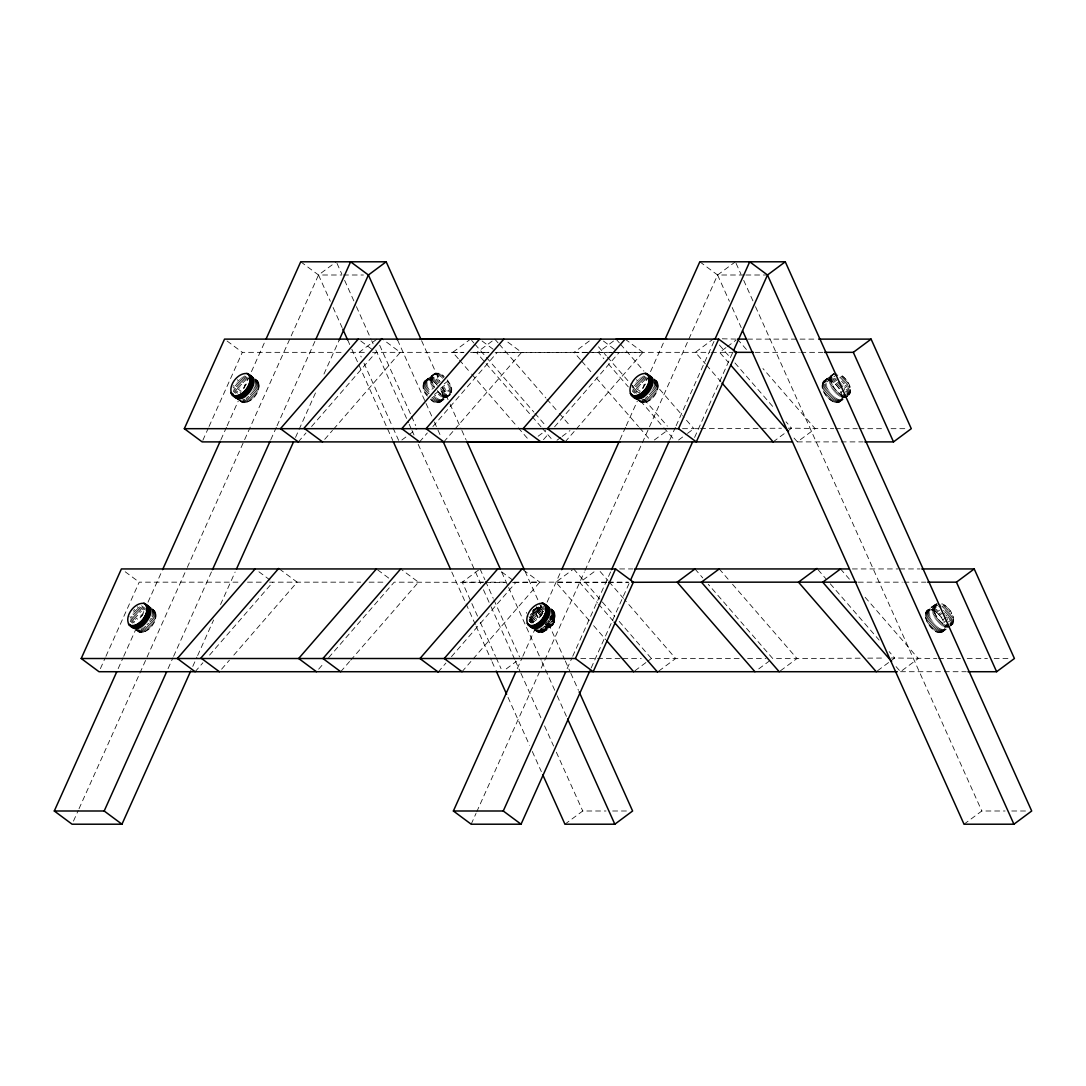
<?xml version="1.0" encoding="UTF-8"?>
<svg xmlns="http://www.w3.org/2000/svg" width="1086" height="1086" viewBox="0 0 1086 1086"><rect width="100%" height="100%" fill="white"/><g stroke="black" fill="none" stroke-linecap="round" stroke-linejoin="round"><path stroke-width="0.75" stroke-dasharray="5 3.75" d="M427.477 396.091C417.078 386.073 427.097 372.009 437.346 385.394M435.364 383.426L444.255 376.815C436.233 367.122 426.961 379.34 434.739 387.145L425.848 393.756M430.355 399.159C438.377 408.852 447.663 396.634 439.884 388.829L448.776 382.231L447.147 379.883M437.278 390.58C445.192 402.01 457.396 393.281 448.776 382.231M545.525 624.613C555.231 630.599 557.091 615.843 551.118 610.861M822.183 385.394C825.523 371.629 843.062 388.259 841.718 397.191C838.378 410.956 820.84 394.327 822.183 385.394L836.844 374.602M823.514 381.186L833.668 373.665C826.758 380.426 835.568 391.965 842.532 395.318M848.695 395.318C854.153 387.878 846.075 377.534 839.152 374.059M947.698 619.522L943.897 622.359C948.92 630.83 937.87 636.355 932.562 628.984C929.195 625.943 926.548 621.939 925.557 617.459C923.331 610.142 932.399 606.993 936.797 603.49L926.643 611.011M936.118 603.884C930.566 611.635 939.146 622.509 946.68 625.536M952.884 623.975L950.345 625.862C958.979 619.726 948.906 606.151 941.236 603.49M136.945 629.839C146.176 639.532 164.176 615.165 151.538 608.594M238.961 400.028C249.373 409.856 267.17 385.829 254.667 378.77M534.516 629.839C545.321 639.654 563.118 615.911 550.629 608.594M638.052 400.028C648.003 410.155 666.139 385.734 654.016 379.869M526.425 613.251L526.683 612.395M100.387 668.637L105.247 657.831M105.939 656.283L139.198 582.164L240.739 582.164M202.824 440.359L208.363 428.006M209.055 426.459L242.314 352.339L343.855 352.339M118.157 668.664L123.017 657.845M123.723 656.297L135.519 629.989M141.764 616.074L145.239 608.336M148.008 602.146L161.895 571.209M220.906 439.708L226.458 427.327M227.15 425.78L238.255 401.019M243.807 388.652L248.667 377.819M251.45 371.629L265.323 340.692M73.468 821.125L78.328 810.292M79.02 808.744L146.366 658.673M147.058 657.125L186.616 568.942M187.321 567.394L318.51 275.002L336.293 261.794M168.045 668.664L172.905 657.845M173.597 656.297L211.784 571.209M270.781 439.708L276.333 427.327M277.039 425.78L315.211 340.692M192.779 666.41L196.946 657.125M197.638 655.577L213.603 619.997M220.539 604.522L235.119 572.037M295.514 437.441L315.646 392.575M323.967 374.018L339.239 339.972M517.248 668.664L522.108 657.845M522.8 656.297L534.611 629.989M540.855 616.074L544.317 608.336M547.1 602.146L560.987 571.209M619.984 439.708L625.536 427.327M626.228 425.78L637.346 401.019M642.898 388.652L647.758 377.819M650.528 371.629L664.415 340.692M471.175 824.206L476.035 813.387M476.727 811.839L544.059 661.768M544.751 660.22L584.322 572.037M585.015 570.489L717.602 275.002L735.385 261.794M567.136 668.664L571.996 657.845M572.689 656.297L610.875 571.209M669.872 439.708L675.424 427.327M676.116 425.78L714.303 340.692M591.164 667.958L629.351 582.87M694.592 437.441L732.778 352.353M240.495 378.702L246.848 383.426L241.038 391.286L233.422 385.625M639.586 378.702L645.939 383.426L640.129 391.286L632.5 385.625M137.379 608.527L143.732 613.251L138.519 619.875L132.166 615.165M536.457 608.527L542.81 613.251L537.611 619.875L531.258 615.165M298.243 441.893L306.021 432.947M311.573 426.54L376.014 352.339M324.728 439.341L332.506 430.382M333.619 429.106L400.272 352.339L381.81 338.615M195.127 671.718L202.906 662.772M209.571 655.089L272.885 582.164M221.612 669.166L229.39 660.207M233.829 655.089L297.157 582.164L278.695 568.44M419.563 441.893L427.341 432.947M432.893 426.54L497.32 352.339L590.472 352.543M443.821 441.893L453.826 430.382M454.925 429.106L521.579 352.339L506.334 341.004M318.66 669.166L324.212 662.772M328.651 657.654L394.204 582.164L483.989 582.354M340.705 671.718L349.583 661.483M350.697 660.207L418.463 582.164L401.942 569.892M543.489 439.64L549.041 433.233M554.593 426.839L619.034 352.624L642.898 352.339L576.245 429.106M565.127 441.893L575.132 430.382M438.147 672.017L445.925 663.057M451.477 656.663L515.904 582.449L539.769 582.164L472.003 660.207M462.012 671.718L470.903 661.483M376.923 339.117L359.14 352.339L361.217 356.968M458.292 358.733L452.74 352.339L470.523 339.117M424.436 381.186L433.911 374.059M423.947 381.824L434.59 373.665M426.459 380.005L435.35 373.394M423.567 382.571L436.178 373.258M423.296 383.426L432.187 376.815M428.183 379.869L437.074 373.258M423.133 384.363L432.024 377.765M429.146 380.005L438.038 373.394M423.092 385.394L439.029 373.665M423.16 386.48L440.061 374.059M423.35 387.634L441.12 374.575M423.635 388.829L432.527 382.231M433.287 381.824L442.178 375.213M424.042 390.05L432.934 383.453M434.332 382.571L443.224 375.96M424.545 391.286L433.436 384.688M492.189 341.058L476.605 352.624L471.826 352.57M425.155 392.521L434.047 385.924M436.382 384.363L440.183 381.539M426.622 394.937L429.16 393.051M444.188 383.86L448.002 381.037M434.427 394.435L438.242 391.612M440.577 390.05L449.468 383.453M431.631 398.209L439.246 392.548M441.174 391.286L450.066 384.688M431.4 400.015L440.292 393.404M441.69 392.521L450.581 385.924M432.445 400.761L441.337 394.15M442.083 393.756L450.975 387.145M433.504 401.399L451.274 388.34M434.549 401.915L451.464 389.494M435.581 402.309L451.532 390.58M436.586 402.58L445.477 395.969M442.586 398.209L451.477 391.612M437.536 402.716L446.427 396.105M442.436 399.159L451.328 392.548M438.445 402.716L451.057 393.404M439.273 402.58L450.676 394.15M440.034 402.309L450.188 394.788M401.861 440.006L417.105 428.685M589.291 341.004L574.046 352.339L495.08 352.57M613.563 341.004L598.318 352.339L603.87 358.733M538.127 436.233L545.742 430.572M556.969 440.264L560.865 437.373M562.154 436.409L569.946 430.613M713.828 338.615L695.366 352.339L705.357 363.851M725.977 347.615L719.624 352.339L728.516 362.575M727.24 346.678L736.132 340.067M477.501 616.129L462.256 582.164L478.777 569.892M654.356 440.006L667.048 430.572M678.614 440.006L686.23 434.346M687.506 433.409L693.859 428.685L698.909 428.658M823.039 381.824L831.93 375.213M825.536 380.005L834.428 373.394M822.659 382.571L835.27 373.258M822.387 383.426L831.279 376.815M827.274 379.869L836.166 373.258M589.182 620.54L555.856 582.164L572.376 569.892M822.224 384.363L831.116 377.765M828.224 380.005L835.853 374.331M822.251 386.48L837.876 374.996M822.428 387.634L831.319 381.037M831.306 381.186L837.659 376.462M822.726 388.829L831.618 382.231M832.365 381.824L838.718 377.1M823.134 390.05L832.025 383.453M833.424 382.571L838.501 378.797M839.777 377.847L842.315 375.96M823.636 391.286L832.528 384.688M840.808 378.702L843.347 376.815M824.233 392.521L833.138 385.924M835.46 384.363L840.537 380.589M841.813 379.652L844.351 377.765M537.068 607.264L533.267 610.088L537.461 612.395L541.371 616.305M824.939 393.756L833.831 387.145M836.424 385.394L840.238 382.557M841.514 381.62L845.315 378.783M532.629 611.594L535.181 609.708L535.113 608.608M534.298 610.481L541.914 604.821M825.713 394.937L834.605 388.34M530.28 614.635L544.235 604.4M837.347 386.48L841.148 383.657M842.424 382.706L846.238 379.883M530.579 615.83L535.656 612.056L535.181 609.708M536.403 611.649L545.294 605.038M826.555 396.091L835.446 389.494M838.188 387.634L842.003 384.811M843.265 383.86L847.08 381.037M529.71 617.988L536.063 613.278L535.656 612.056M537.461 612.395L546.353 605.784M827.478 397.191L836.369 390.58M838.962 388.829L847.854 382.231M528.936 620.174L536.565 614.513L536.063 613.278M538.493 613.251L547.385 606.64M594.015 571.847L579.72 582.449L555.856 582.164M828.442 398.209L837.333 391.612M844.745 386.277L848.56 383.453M529.547 621.409L537.163 615.748L536.565 614.513M539.498 614.187L543.312 611.364M829.446 399.159L838.338 392.548M844.08 388.462L849.157 384.688M773.123 441.893L786.305 432.106M787.621 431.115L791.585 428.183L833.722 428.685M530.24 622.631L537.855 616.97L537.163 615.748M540.461 615.219L543 613.332M830.478 400.015L839.369 393.404M840.768 392.521L849.659 385.924M532.289 622.875L538.642 618.165L537.855 616.97M831.537 400.761L840.428 394.15M846.252 389.969L850.067 387.145M832.595 401.399L841.487 394.788M845.275 392.114L850.365 388.34M833.641 401.915L845.465 393.268M846.727 392.317L850.542 389.494M834.672 402.309L845.532 394.354M846.808 393.417L850.61 390.58M835.677 402.58L844.569 395.969M841.677 398.209L845.492 395.385M846.754 394.435L850.569 391.612M836.627 402.716L845.519 396.105M841.514 399.159L845.329 396.322M846.605 395.385L850.406 392.548M837.523 402.716L846.415 396.105M847.596 395.29L850.134 393.404M838.365 402.58L847.256 395.969L840.863 400.761M549.38 617.337L553.195 614.513M839.125 402.309L847.419 396.254M549.883 618.572L553.697 615.748M545.213 623.581L549.014 620.744M550.29 619.807L554.104 616.97M545.498 624.776L554.389 618.165M537.679 631.74L554.579 619.319M538.71 632.147L554.647 620.405M539.701 632.405L554.607 621.436M554.444 622.373L540.665 632.541L536.837 629.704M794.056 438.065L797.382 441.893L815.165 428.685L762.956 368.548M534.936 629.853L538.154 632.147L541.561 632.541L554.172 623.228M541.561 632.541L553.792 623.975M542.403 632.405L553.303 624.613M506.252 668.895L516.42 661.347M634.889 670.781L646.319 662.284M647.595 661.347L651.41 658.51L740.923 658.51M658.781 671.053L675.668 658.51L624.572 599.648M758.747 668.895L768.902 661.347M564.937 824.206L582.734 810.998L606.002 810.998M780.467 670.781L796.975 658.51L861.008 658.184M926.154 611.649L937.557 603.219M925.774 612.395L938.385 603.083M925.503 613.251L939.281 603.083M925.34 614.187L934.231 607.59M927.227 610.481L931.354 609.83L938.969 604.169M925.299 615.219L936.159 607.264M925.367 616.305L934.259 609.708M931.354 609.83L933.376 610.481L941.005 604.821M925.557 617.459L940.788 606.287M925.842 618.653L934.734 612.056M933.376 610.481L935.494 611.649L940.571 607.875M941.833 606.925L944.386 605.038M926.249 619.875L935.141 613.278M935.494 611.649L936.539 612.395L941.616 608.622M942.892 607.671L945.431 605.784M926.752 621.111L935.643 614.513M943.924 608.527L946.476 606.64M927.363 622.359L936.254 615.748M936.539 612.395L938.589 614.187L943.666 610.413M944.942 609.477L947.481 607.59M928.055 623.581L936.947 616.97M938.589 614.187L939.553 615.219L943.354 612.382M944.63 611.445L948.445 608.608M928.829 624.776L937.72 618.165M944.277 613.481L949.354 609.708M929.684 625.916L938.575 619.319M943.381 621.111L941.318 617.459L945.119 614.635M946.395 613.685L950.209 610.861M930.593 627.016L939.485 620.405M945.892 615.83L950.983 612.056M931.557 628.034L940.449 621.436M942.784 619.875L946.598 617.052M947.861 616.101L951.675 613.278M932.562 628.984L941.453 622.373M947.196 618.287L952.273 614.513M877.556 670.741L889.434 661.931M890.751 660.953L894.701 658.007L936.838 658.51M933.607 629.839L942.499 623.228M948.974 618.572L952.789 615.748M934.652 630.586L943.544 623.975M949.381 619.807L953.182 616.97M935.711 631.224L944.603 624.613M948.404 621.939L953.481 618.165M936.77 631.74L953.671 619.319M937.788 632.147L948.648 624.178M949.924 623.242L953.739 620.405M938.793 632.405L948.607 625.21M949.883 624.26L953.684 621.436M939.743 632.541L948.635 625.93M949.721 625.21L953.535 622.373M940.652 632.541L948.268 626.88M950.725 625.115L953.264 623.228M941.481 632.405L949.11 626.744M942.241 632.147L949.87 626.473M896.059 666.6L900.511 671.718L918.294 658.51L864.972 597.096M964.029 824.206L981.812 810.998L1005.093 810.998M543.163 632.147L545.281 629.839L545.688 625.916M700.592 428.644L759.576 428.346M761.259 428.332L781.472 428.237M788.219 428.196L791.585 428.183L786.033 421.789M867.741 658.143L884.588 658.062M891.334 658.021L894.701 658.007L889.149 651.614M488.361 352.597L476.605 352.624L531.04 415.327M606.612 582.367L579.72 582.449L597.504 602.934M608.282 582.367L628.455 582.313M300.727 261.794L318.51 275.002L341.791 275.002M343.461 275.002L363.416 275.002M699.818 261.794L717.602 275.002L744.209 275.002M745.865 275.002L765.82 275.002M747.562 339.117L816.943 339.117M350.629 352.339L365.86 352.339M372.512 352.339L463.858 352.339M470.55 352.339L488.958 352.339M586.997 352.339L574.046 352.339L580.711 360.009M588.612 352.339L611.703 352.339M613.373 352.339L709.918 352.339M711.425 352.339L733.159 352.339M755.164 352.339L799.16 352.339M800.857 352.339L822.862 352.339M682.537 428.685L693.859 428.685L683.854 417.173M835.405 428.685L857.329 428.685M859.012 428.685L884.303 428.685M891.049 428.685L906.226 428.685M797.382 441.893L839.546 441.893M841.229 441.893L863.153 441.893M619.658 568.942L633.043 568.942M852.374 568.942L898.068 568.942M899.765 568.942L920.073 568.942M247.499 582.164L262.731 582.164M269.504 582.164L360.728 582.164M369.104 582.164L385.829 582.164M462.256 582.164L483.989 582.164M490.668 582.164L507.393 582.164M514.072 582.164L606.626 582.164M608.309 582.164L628.36 582.164M858.279 582.164L902.29 582.164M903.973 582.164L925.978 582.164M580.779 658.51L595.915 658.51M597.585 658.51L621.138 658.51M622.821 658.51L641.31 658.51M747.616 658.51L766.024 658.51M938.521 658.51L960.445 658.51M967.192 658.51L987.432 658.51M994.179 658.51L1009.356 658.51M900.511 671.718L942.662 671.718M944.345 671.718L966.268 671.718M612.653 810.998L629.283 810.998M1011.745 810.998L1028.374 810.998M592.141 352.543L613.984 352.611M615.667 352.624L619.034 352.624M485.673 582.367L505.832 582.422M512.551 582.449L515.904 582.449M452.74 352.339L463.871 352.475M722.244 338.805L735.724 339.09M254.925 379.869L257.206 380.657M550.901 609.694L553.168 610.481M151.809 609.694L154.076 610.481M625.102 339.117L642.898 352.339M653.745 378.77L656.867 381.186M653.921 379.733L657.736 382.571M654.193 380.589L658.007 383.426M654.356 381.539L658.17 384.363M643.781 375.946L647.595 378.77M642.736 376.462L647.813 380.236M654.152 384.811L657.967 387.634M653.853 386.005L657.668 388.829M653.446 387.227L657.261 390.05M640.618 377.847L645.695 381.62M638.582 379.652L644.935 384.363M651.641 390.919L655.455 393.756M650.867 392.114L654.682 394.937M635.853 382.924L642.206 387.634M650.025 393.268L653.826 396.091M649.102 394.354L652.917 397.191M635.079 384.118L641.419 388.829M649.414 396.322L651.953 398.209M634.373 385.34L640.726 390.05M646.102 397.177L649.917 400.015M645.043 397.924L648.858 400.761M632.866 389.032L637.944 392.806M632.568 390.227L637.658 394.001M642.939 399.091L646.754 401.915M632.391 391.381L634.93 393.268M642.179 400.693L644.717 402.58M639.491 400.693L642.03 402.58M227.069 341.004L242.314 352.339M523.262 569.892L539.769 582.164M255.251 379.299L257.789 381.186M254.843 379.733L258.644 382.571M255.115 380.589L258.916 383.426M255.264 381.539L259.079 384.363M244.689 375.946L248.504 378.77M243.644 376.462L248.721 380.236M255.061 384.811L258.875 387.634M254.762 386.005L258.577 388.829M254.368 387.227L258.169 390.05M241.54 377.847L246.617 381.62M501.623 571.847L513.311 580.521M551.688 609.762L554.24 611.649M550.806 609.558L554.62 612.395M239.49 379.652L245.843 384.363M551.24 611.364L555.041 614.187M551.281 612.382L555.095 615.219M252.563 390.919L256.377 393.756M540.665 605.771L544.466 608.594M551.213 613.481L555.027 616.305M251.789 392.114L255.59 394.937M551.023 614.635L554.837 617.459M236.762 382.924L243.115 387.634M250.934 393.268L254.748 396.091M538.547 606.925L543.638 610.699M536.226 606.735L542.579 611.445M250.024 394.354L253.839 397.191M235.988 384.118L242.341 388.829M549.828 618.287L553.629 621.111M250.323 396.322L252.862 398.209M235.295 385.34L241.649 390.05M549.217 619.522L553.032 622.359M535.452 609.477L541.805 614.187M548.525 620.744L552.34 623.581M533.226 609.558L540.842 615.219M247.011 397.177L250.825 400.015M245.965 397.924L249.766 400.761M532.303 610.644L539.932 616.305M233.775 389.032L238.866 392.806M233.49 390.227L238.567 394.001M532.724 612.748L539.077 617.459M233.3 391.381L235.838 393.268M243.848 399.091L247.662 401.915M243.088 400.693L245.64 402.58M546.285 626.147L548.837 628.034M544.018 626.147L547.819 628.984M240.4 400.693L242.938 402.58M530.66 616.4L535.737 620.174M542.973 627.002L546.787 629.839M528.882 616.685L535.235 621.409M529.751 618.857L534.828 622.631M541.928 627.749L545.742 630.586M540.869 628.4L544.683 631.224M539.823 628.916L543.624 631.74M540.054 630.247L542.593 632.147M537.787 629.581L541.602 632.405M535.927 629.704L539.742 632.541M535.099 629.581L538.914 632.405M535.602 630.247L538.154 632.147M377.684 569.892L389.114 578.39M258.916 571.779L270.346 580.277M125.216 571.779L139.198 582.164M152.61 609.762L155.149 611.649M151.714 609.558L155.529 612.395M152.149 611.364L155.963 614.187M152.189 612.382L156.004 615.219M152.121 613.481L155.936 616.305M141.574 605.771L145.388 608.594M151.945 614.635L155.746 617.459M139.47 606.925L144.547 610.699M137.148 606.735L143.488 611.445M150.737 618.287L154.551 621.111M150.139 619.522L153.94 622.359M136.374 609.477L142.728 614.187M149.434 620.744L153.248 623.581M134.135 609.558L141.75 615.219M133.225 610.644L140.841 616.305M133.646 612.748L139.999 617.459M132.872 613.943L139.212 618.653M147.207 626.147L149.746 628.034M144.927 626.147L148.741 628.984M131.569 616.4L136.646 620.174M143.895 627.002L147.71 629.839M129.791 616.685L136.144 621.409M130.659 618.857L135.736 622.631M141.777 628.4L145.592 631.224M140.732 628.916L144.547 631.74M136.85 629.704L140.651 632.541M603.449 341.058L616.427 350.697M654.817 379.937L657.356 381.824M654.396 382.557L658.211 385.394M654.329 383.657L658.143 386.48M641.677 377.1L648.03 381.824M652.944 388.462L656.759 391.286M652.347 389.698L656.148 392.521M636.342 379.733L643.971 385.394M636.695 381.77L643.048 386.48M647.134 396.322L650.948 399.159M631.998 386.86L639.627 392.521M645.26 399.512L647.799 401.399M641.907 399.485L645.722 402.309M641.229 400.829L643.767 402.716M640.319 400.829L642.871 402.716M638.731 400.422L641.269 402.309M482.075 341.004L494.782 350.452M360.769 341.004L373.462 350.452M255.726 379.937L258.264 381.824M255.319 382.557L259.12 385.394M255.251 383.657L259.052 386.48M242.585 377.1L248.938 381.824M551.213 609.124L553.751 611.011M253.852 388.462L257.667 391.286M551.077 610.413L554.892 613.251M253.255 389.698L257.07 392.521M237.25 379.733L244.879 385.394M237.617 381.77L243.97 386.48M540.882 607.237L544.697 610.06M550.738 615.83L554.539 618.653M550.33 617.052L554.145 619.875M248.056 396.322L251.857 399.159M232.906 386.86L240.535 392.521M549.014 622.875L551.566 624.776M246.169 399.512L248.708 401.399M546.896 623.092L550.711 625.916M545.986 624.178L549.801 627.016M531.95 613.943L538.303 618.653M242.816 399.485L246.631 402.309M242.137 400.829L244.676 402.716M241.241 400.829L243.78 402.716M239.639 400.422L242.178 402.309M529.452 620.052L533.267 622.875M529.262 621.206L531.814 623.092M152.121 609.124L154.66 611.011M151.986 610.413L155.8 613.251M141.791 607.237L145.605 610.06M151.646 615.83L155.461 618.653M152.515 617.988L155.054 619.875M149.936 622.875L152.474 624.776M147.818 623.092L151.619 625.916M146.895 624.178L150.71 627.016M142.836 627.749L146.651 630.586M130.361 620.052L134.175 622.875M130.184 621.206L132.723 623.092M140.976 630.247L143.515 632.147M138.696 629.581L142.51 632.405M137.746 629.704L141.56 632.541M136.008 629.581L139.822 632.405M135.845 629.853L139.062 632.147M640.591 401.915L639.532 400.761M537.475 631.74L536.022 629.839M241.513 401.915L240.44 400.761M737.408 339.117L747.412 350.642M719.38 345.022L730.484 357.81M734.923 362.928L774.915 408.988M706.47 365.127L720.914 381.756M840.523 568.942L849.415 579.177M818.057 569.729L825.835 578.675M830.274 583.793L879.158 640.102M616.101 339.117L619.427 342.959M620.54 344.235L643.862 371.113M653.867 382.625L682.755 415.884M598.495 346.801L606.273 355.76M607.386 357.036L629.608 382.625M630.708 383.901L638.487 392.86M644.039 399.254L667.374 426.133M608.309 363.851L628.305 386.874M640.523 400.951L662.745 426.54M663.858 427.83L673.849 439.341M581.824 361.285L591.829 372.81M596.268 377.928L638.487 426.54M639.586 427.83L649.591 439.341M719.217 568.942L728.109 579.177M732.548 584.295L796.975 658.51L772.716 658.51L708.289 584.295M694.959 568.942L702.737 577.901M494.782 339.117L498.121 342.959M499.234 344.235L545.891 397.978M546.991 399.254L558.109 412.056M559.222 413.332L570.326 426.133M471.636 340.407L473.863 342.959M474.962 344.235L533.837 412.056M534.95 413.332L546.068 426.133M532.154 416.603L541.032 426.839M542.145 428.115L552.15 439.64M459.405 360.009L470.51 372.81M471.623 374.086L517.167 426.54M518.28 427.83L528.285 439.341M600.124 571.507L607.902 580.467M609.015 581.743L623.459 598.372M573.652 568.942L614.744 616.291M619.196 621.409L651.41 658.51M598.603 604.21L613.047 620.839M593.635 625.658L605.852 639.735M939.553 615.219L941.318 617.459M736.077 263.341L740.937 274.161M743.72 280.351L754.824 305.112M755.517 306.659L981.812 810.998M717.602 275.002L729.398 301.297M732.181 307.487L741.209 327.605M421.585 340.692L439.64 380.915M442.409 387.105L449.36 402.567M450.052 404.114L461.156 428.875M461.849 430.423L466.016 439.708M525.013 571.209L543.068 611.432M548.62 623.798L564.584 659.392M565.277 660.94L570.136 671.759M570.829 673.306L578.471 690.329M397.557 339.972L425.318 401.861M426.011 403.408L433.653 420.431M434.346 421.965L441.283 437.441M501.678 572.037L507.922 585.965M508.615 587.512L541.249 660.22M541.941 661.768L556.521 694.253M557.213 695.8L566.933 717.466M379.693 345.294L410.875 414.784M411.567 416.332L415.721 425.603M480.039 568.942L484.899 579.761M485.591 581.295L493.207 598.291M493.899 599.825L519.542 656.962M336.986 263.341L341.846 274.161M344.629 280.351L355.733 305.112M356.425 306.659L371.005 339.144M371.697 340.692L373.095 343.787M375.865 349.977L408.485 422.685M409.191 424.232L411.268 428.875M411.961 430.423L414.051 435.065M418.205 444.337L480.691 583.576M483.46 589.766L490.397 605.241M491.103 606.789L514.696 659.392M515.388 660.94L520.248 671.759M520.941 673.306L541.778 719.719M544.548 725.91L553.575 746.028M556.344 752.218L582.734 810.998M363.986 363.145L392.399 426.459M393.091 428.006L398.63 440.359M480.27 622.305L495.515 656.283M496.207 657.831L501.053 668.637M318.51 275.002L330.32 301.297M333.09 307.487L342.117 327.605M347.669 339.972L351.145 347.71M351.837 349.258L392.793 440.536M451.79 572.037L475.396 624.64M476.089 626.188L491.361 660.22M492.053 661.768L495.528 669.505M508.017 697.348L529.547 745.308M532.316 751.498L541.344 771.617"/><path stroke-width="1.5" d="M129.492 625.142C139.51 628.563 152.216 611.391 144.506 603.49C132.981 601.237 119.664 622.78 133.985 628.36M232.621 395.318C242.64 398.738 255.346 381.566 247.635 373.665C236.422 371.439 223.146 392.1 236.422 398.141M528.583 625.142C538.602 628.563 551.308 611.391 543.597 603.49C532.398 601.264 519.108 621.925 532.398 627.966M631.699 395.318C641.717 398.738 654.424 381.566 646.727 373.665C634.781 371.453 621.681 393.675 636.79 399.091M81.219 658.51L121.401 568.942L615.586 568.942L633.369 582.164L593.187 671.718L575.404 658.51L81.219 658.51L99.002 671.718L897.267 671.718M184.335 428.685L224.53 339.117L479.537 339.117L401.779 428.685L184.335 428.685L202.132 441.893L792.536 441.893M190.688 671.053L121.971 824.206L72.083 824.206L54.3 810.998L116.772 671.759M162.588 569.661L220.2 441.255M266.016 339.144L300.727 261.794L386.182 261.794L420.893 339.144M54.3 810.998L104.188 810.998L166.66 671.759M212.476 569.661L270.088 441.255M315.904 339.144L350.615 261.794L368.398 275.002L397.557 339.972M236.504 568.942L293.424 442.083M339.239 339.972L368.398 275.002L386.182 261.794M589.779 671.053L521.063 824.206L471.175 824.206L453.391 810.998L515.864 671.759M561.679 569.661L619.291 441.255M665.107 339.144L699.818 261.794L785.273 261.794L1031.7 810.998L1013.917 824.206L964.029 824.206L742.593 330.701M453.391 810.998L503.266 810.998L565.752 671.759M611.567 569.661L669.18 441.255M714.995 339.144L749.707 261.794L767.49 275.002L1013.917 824.206M575.404 658.51L615.586 568.942M678.519 428.685L718.715 339.117L736.498 352.339L696.316 441.893L678.519 428.685L401.779 428.685L419.563 441.893M630.735 579.775L692.515 442.083M733.471 350.805L767.49 275.002L785.273 261.794M358.231 339.117L280.459 428.685L298.243 441.893M381.81 338.615L304.053 428.183L322.515 441.893M255.101 568.942L177.344 658.51L195.127 671.718M278.695 568.44L200.924 658.007L219.386 671.718M503.795 339.117L426.038 428.685L443.821 441.893M376.408 568.942L298.65 658.51L316.433 671.718M400.68 568.942L322.922 658.51L340.705 671.718M600.843 339.117L523.085 428.685L541.262 442.192M625.102 339.117L547.344 428.685L565.127 441.893M497.727 568.942L419.97 658.51L438.147 672.017M521.986 568.942L444.228 658.51L462.012 671.718M824.545 352.339L853.324 352.339L871.108 339.117L911.29 428.685L893.506 441.893L864.836 441.893M694.959 568.942L677.175 582.164L631.808 582.3M848.994 568.942L719.217 568.942L701.434 582.164L779.191 671.718M816.943 568.44L798.481 582.164L876.239 671.718M840.523 568.942L822.74 582.164L891.62 661.483M542.728 774.712L564.937 824.206L614.825 824.206L632.609 810.998L579.164 691.877M927.675 582.164L956.44 582.164L974.223 568.942L1014.419 658.51L996.622 671.718L967.965 671.718M616.101 339.117L666.641 338.859M619.889 441.988L466.6 441.893M420.377 339.117L718.715 339.117M737.408 339.117L745.865 339.117M818.64 339.117L871.108 339.117M734.855 352.339L753.467 352.339M634.726 568.942L719.217 568.942M921.77 568.942L974.223 568.942M856.596 582.164L677.175 582.164L754.933 671.718M646.727 373.665L651.79 377.412M645.966 373.394L649.767 376.231M645.125 373.258L647.663 375.145M648.844 375.96L652.659 378.797M649.116 376.815L652.93 379.652M649.279 377.765L653.08 380.589M649.061 381.037L652.876 383.86M648.776 382.231L652.577 385.055M648.369 383.453L652.184 386.277M646.564 387.145L650.378 389.969M645.79 388.34L649.604 391.164M644.935 389.494L648.749 392.317M644.025 390.58L647.84 393.417M643.061 391.612L646.876 394.435M641.025 393.404L644.826 396.241M639.966 394.15L643.781 396.987M637.862 395.318L641.663 398.141M635.826 395.969L639.64 398.806M630.26 393.404L632.799 395.29M630.64 394.15L636.953 398.806M248.314 374.059L252.115 376.883M247.635 373.665L252.699 377.412M246.875 373.394L250.69 376.231M249.753 375.96L253.567 378.797M250.024 376.815L253.839 379.652M250.187 377.765L254.002 380.589M249.984 381.037L253.798 383.86M249.685 382.231L253.5 385.055M249.278 383.453L253.092 386.277M544.276 603.884L548.091 606.707M545.348 605.038L549.149 607.875M545.729 605.784L549.53 608.622M546.149 607.59L549.964 610.413M546.204 608.608L550.005 611.445M247.472 387.145L251.287 389.969M546.136 609.708L549.937 612.531M246.698 388.34L250.513 391.164M545.946 610.861L549.76 613.685M245.857 389.494L249.658 392.317M244.934 390.58L248.748 393.417M544.738 614.513L548.552 617.337M243.97 391.612L247.784 394.435M544.14 615.748L547.955 618.572M543.448 616.97L547.249 619.807M241.934 393.404L245.748 396.241M240.875 394.15L244.689 396.987M238.771 395.318L242.585 398.141M236.748 395.969L240.549 398.806M539.946 621.436L543.747 624.26M231.169 393.404L233.707 395.29M538.928 622.373L542.742 625.21M231.549 394.15L237.861 398.806M537.896 623.228L541.71 626.065M536.851 623.975L540.652 626.812M535.792 624.613L539.593 627.45M534.733 625.142L538.547 627.966M533.701 625.536L537.516 628.36M532.71 625.808L536.511 628.631M531.746 625.93L535.561 628.767M530.85 625.93L534.665 628.767M527.131 623.228L530.945 626.065M527.511 623.975L533.823 628.631M528 624.613L533.063 628.36M503.266 810.998L521.063 824.206M145.185 603.884L148.999 606.707M150.072 607.875L143.759 603.219M146.637 605.784L150.452 608.622M147.072 607.59L150.873 610.413M147.112 608.608L150.927 611.445M147.044 609.708L150.859 612.531M146.854 610.861L150.669 613.685M145.66 614.513L149.461 617.337M145.049 615.748L148.863 618.572M144.357 616.97L148.171 619.807M140.854 621.436L144.669 624.26M139.85 622.373L143.664 625.21M138.804 623.228L142.619 626.065M136.7 624.613L140.515 627.45M135.655 625.142L139.456 627.966M131.759 625.93L135.574 628.767M128.908 624.613L132.723 627.45M104.188 810.998L121.971 824.206M648.464 375.213L652.279 378.05M649.319 378.783L653.134 381.62M649.252 379.883L653.066 382.706M647.867 384.688L651.668 387.512M647.256 385.924L651.071 388.747M642.057 392.548L645.871 395.385M638.907 394.788L642.722 397.625M636.83 395.711L640.631 398.535M634.876 396.105L638.69 398.942M633.966 396.105L637.781 398.942M631.115 394.788L637.455 399.485M249.373 375.213L253.187 378.05M250.228 378.783L254.043 381.62M250.16 379.883L253.975 382.706M543.597 603.49L548.674 607.237M248.775 384.688L252.59 387.512M542.837 603.219L546.652 606.056M542.009 603.083L545.81 605.92M546 606.64L549.801 609.477M248.178 385.924L251.979 388.747M545.647 612.056L549.462 614.88M545.253 613.278L549.054 616.101M242.965 392.548L246.78 395.385M542.674 618.165L546.475 620.988M239.816 394.788L243.631 397.625M541.819 619.319L545.634 622.142M540.909 620.405L544.71 623.242M237.739 395.711L241.554 398.535M230.897 392.548L233.436 394.435M235.784 396.105L239.599 398.942M234.888 396.105L238.703 398.942M232.037 394.788L238.377 399.485M144.506 603.49L150.859 608.174M146.909 606.64L150.723 609.477M146.569 612.056L150.37 614.88M146.162 613.278L149.977 616.101M143.583 618.165L147.397 620.988M142.728 619.319L146.542 622.142M141.818 620.405L145.633 623.242M137.759 623.975L141.574 626.812M134.623 625.536L138.424 628.36M133.619 625.808L137.433 628.631M132.668 625.93L136.469 628.767M128.419 623.975L134.745 628.631M730.729 365.127L788.49 431.658M722.027 383.046L773.123 441.893M614.16 622.115L657.492 672.017M606.965 641.011L633.627 671.718M853.324 352.339L893.506 441.893M956.44 582.164L996.622 671.718M466.709 441.255L524.321 569.661M443.373 442.083L500.293 568.942M567.625 719.013L614.825 824.206M342.809 329.153L347.669 339.972M393.485 442.083L450.405 568.942M496.221 671.053L506.633 694.253"/></g></svg>
